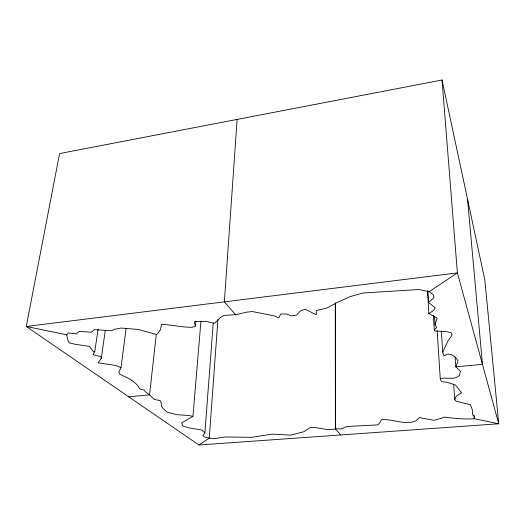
<?xml version="1.0" encoding="UTF-8"?>
<svg xmlns="http://www.w3.org/2000/svg" width="525" height="525" viewBox="0 0 525 525"><rect width="100%" height="100%" fill="white"/><g stroke="black" fill="none" stroke-linecap="round" stroke-linejoin="round"><path stroke-width="0.79" d="M237.123 119.411L224.352 301.849L235.587 314.698L246.428 312.198L252.374 311.548L274.614 315.978L278.801 317.947L280.711 313.976L286.657 314.009L291.454 315.892L296.559 315.066L300.595 310.708L305.242 309.271L316.378 314.856L316.175 310.537L326.832 308.123L337.746 302.19L350.182 296.592L363.057 293.002L418.832 289.518L429.155 291.697L433.079 294.315L433.978 297.649L428.558 302.439L435.186 307.788L433.696 310.38L428.846 313.582L437.102 318.045L435.054 324.909L436.669 327.338L434.273 329.831L434.798 330.96L446.677 331.669L451.133 332.692L452.084 334.911L447.871 341.152L442.733 352.236L443.933 355.825L447.451 354.178C452.261 353.778 455.825 356.98 458.062 360.951L455.831 366.804L460.412 371.208L459.513 375.395C454.151 380.586 446.578 376.865 440.245 378.669L441.446 381.649L446.913 382.252L455.319 384.969L461.541 392.785L456.186 396.283L454.742 399.696L456.225 401.251L470.387 404.696L472.789 410.977L472.441 414.002L473.183 415.629L474.436 416.299L474.278 418.733L498.75 423.773L484.818 279.937L442.037 80.003L59.601 153.556L26.25 326.465L198.909 444.997L498.75 423.773L457.387 272.902L442.037 80.003M217.921 319.692L209.245 438.119L198.909 444.997M340.705 434.962L335.37 428.859C326.583 431.314 318.485 426.556 309.737 427.731L303.949 431.688L290.692 435.153L272.265 434.129L251.521 437.312L225.35 436.997L213.478 438.756L204.901 437.259L202.939 435.697L204.907 432.646L213.268 322.632M204.907 432.646L202.676 430.848L202.394 430.093L189.262 427.96L182.943 426.083L181.552 422.947L192.957 416.325L200.944 321.129M429.155 291.697L457.387 272.902L26.25 326.465L66.642 334.786L68.486 332.929L76.703 333.913L77.792 332.246L79.387 331.439L91.468 332.22L94.277 329.707L111.996 330.737L114.378 329.332L121.032 328.046L138.449 329.477L156.345 334.484L157.612 333.526L160.584 329.562L161.405 324.319C171.78 324.785 181.781 327.331 192.17 327.298L195.49 325.999L195.917 321.097M156.253 334.543L149.559 394.872L154.284 399.367L160.276 400.687L161.175 402.544L161.352 406.048L163.308 408.68L166.937 412.059L176.374 414.612L188.482 415.485L192.957 416.325M128.678 396.788L149.559 394.872L145.359 391.729L144.053 390.082L139.702 388.861C135.798 380.947 127.162 377.849 119.739 374.128L118.742 372.383L121.006 367.703L126.085 328.657M121.006 367.703L117.41 366.01L114.306 365.223L98.09 362.814L101.279 358.391L105.328 330.113M101.279 358.391L100.688 356.573L93.096 354.703L93.85 352.675L94.736 351.855L98.083 329.162M235.587 314.698L223.598 315.407L219.942 317.966L214.397 323.459L207.04 321.582L194.834 321.503L194.243 322.488L195.49 325.999M94.736 351.855L93.161 351.337L89.368 346.362L75.022 344.275L69.051 342.779L67.896 340.259L66.642 334.786M467.512 199.054L482.462 364.363L455.831 366.804L455.109 357M474.009 415.465L474.278 418.733C464.054 419.501 453.843 418.274 443.802 417.08L442.719 417.887L433.86 420.295L419.436 417.592L415.715 420.952C404.493 425.729 393.041 418.399 381.472 419.816L379.404 423.367L377.711 424.889L347.209 426.471L341.23 428.866L335.403 428.892L335.337 302.866L335.37 428.859M453.633 384.202L454.742 399.696M441.315 331.012L442.733 352.236M437.161 330.54L440.245 378.669M434.542 316.719L435.054 324.909M433.361 315.158L434.273 329.831M427.875 291.021L428.558 302.439M427.488 290.752L428.846 313.582"/></g></svg>
